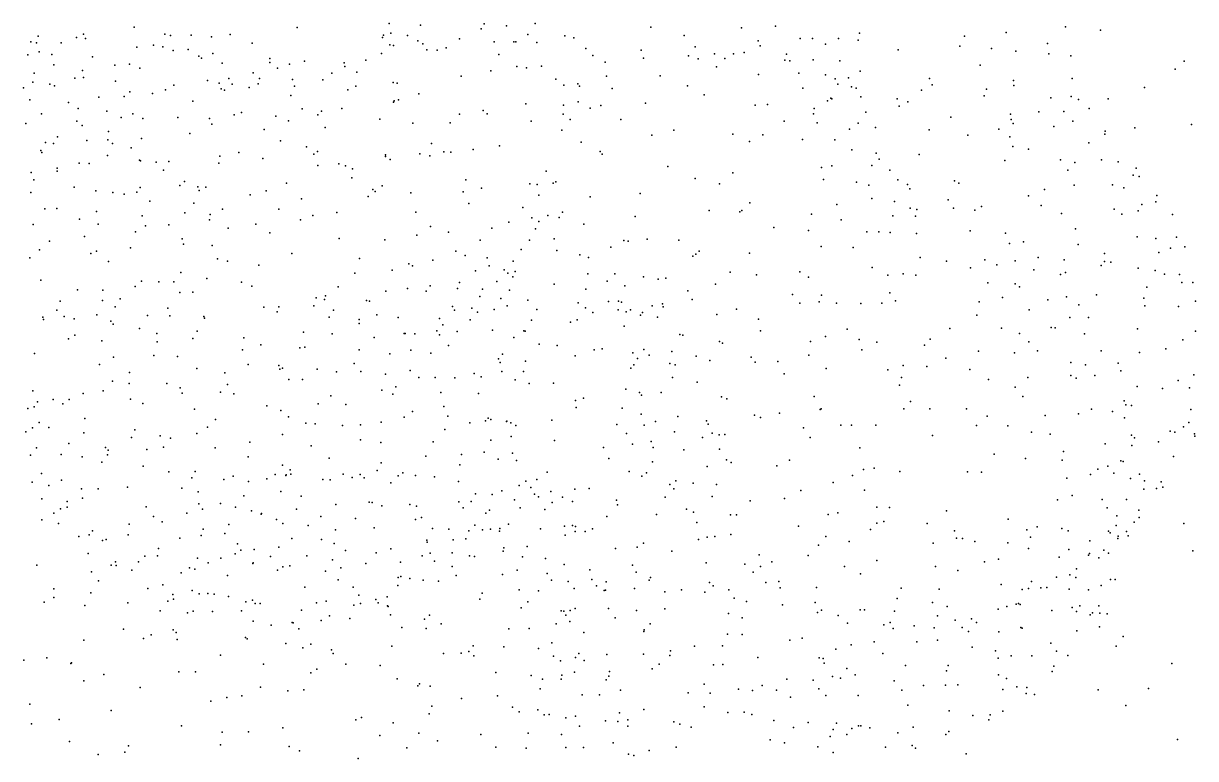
# Model space of a CAD drawing. Header units: metres. Extents: x -23.9 to 23.9, y -28.5 to 28.5.
# Drawn here: x 9.558 to 12.398, y -1.768 to 0.012 of the extents above; entities that cross this region are included whole.
import ezdxf

# ---------------------------------------------------------------- set-up
doc = ezdxf.new("R2010")
doc.units = ezdxf.units.M

msp = doc.modelspace()

# ---------------------------------------------------------------- linework, layer by layer
for p in [(9.8261, 0.0033, 20.1737), (10.2212, 0.0019, -3.189), (10.444, 0.0118, 23.0592), (10.5203, 0.0081, 22.2145), (10.6746, 0.0108, 22.4893), (10.7284, 0.006, 22.1739), (10.798, 0.0121, 22.4268), (11.0777, 0.0028, 3.1695), (11.2976, 0.0014, 23.3007), (11.3805, 0.0053, 20.5822), (12.0828, 0.0043, 21.5908), (9.5938, -0.0188, 19.7753), (9.6866, -0.0216, 23.6882), (9.7036, -0.0135, 19.2685), (9.7085, -0.0245, 19.3741), (9.901, -0.0139, 23.4748), (9.914, -0.0171, 20.1633), (9.9647, -0.0161, 23.266), (10.0139, -0.0205, 20.1272), (10.0587, -0.0149, 22.0511), (10.4283, -0.0222, 22.869), (10.4303, -0.0162, 22.9705), (10.4485, -0.0118, 22.7807), (10.4887, -0.0174, 22.6645), (10.6143, -0.0253, 1.9717), (10.6668, -0.0013, 20.2843), (10.7799, -0.0149, 23.4093), (10.8699, -0.0178, 22.3886), (10.8916, -0.0226, 22.1926), (11.1591, -0.017, 20.4918), (11.4396, -0.0245, 20.9476), (11.4701, -0.0245, 23.0821), (11.5324, -0.0244, 15.4755), (11.5805, -0.0281, 21.027), (11.5834, -0.0116, -16.6856), (11.8377, -0.0184, 22.221), (11.9393, -0.0097, 21.2649), (12.1676, -0.0039, 11.8579), (9.5759, -0.0326, 2.863), (9.5897, -0.0347, 19.6121), (9.5962, -0.0564, 19.3082), (9.6495, -0.0351, 19.5311), (9.8332, -0.0456, 21.6574), (9.8735, -0.0403, 22.8807), (9.8956, -0.0448, 21.852), (9.9209, -0.0536, 18.8479), (9.9572, -0.0507, 23.4085), (10.1124, -0.0359, 20.1064), (10.4458, -0.0394, 23.1368), (10.4544, -0.041, 20.1496), (10.5138, -0.0297, 23.2227), (10.5256, -0.0376, 22.5785), (10.5355, -0.052, 4.5586), (10.5607, -0.0525, 23.2923), (10.5823, -0.0468, 22.5127), (10.6986, -0.0325, 23.3863), (10.7465, -0.0326, 18.1289), (10.7509, -0.0322, 20.3889), (10.8015, -0.0337, 20.4613), (10.9208, -0.0485, 23.4613), (11.0549, -0.0528, 20.5906), (11.1854, -0.0448, 20.5792), (11.3382, -0.0299, 20.6563), (11.3426, -0.0418, 20.7713), (11.5011, -0.0382, 22.9709), (11.6773, -0.0517, 22.3218), (11.8267, -0.0429, 21.153), (11.9034, -0.0482, 22.1706), (11.9623, -0.0552, 22.1023), (12.0394, -0.0362, 21.9704), (9.5684, -0.0641, 19.4816), (9.6272, -0.0631, 22.6855), (9.7253, -0.0687, 21.3672), (9.983, -0.0671, 22.9466), (9.9894, -0.072, 21.9921), (10.0168, -0.0607, 23.1209), (10.0395, -0.0839, 23.0189), (10.1548, -0.0823, 23.1706), (10.1551, -0.0727, 23.0411), (10.2391, -0.0789, 22.9805), (10.3352, -0.0829, 23.0217), (10.3873, -0.077, 2.9524), (10.4255, -0.0608, 22.2171), (10.71, -0.0634, 22.2339), (10.9373, -0.0659, -13.5927), (10.9675, -0.0813, 20.9486), (11.0601, -0.0717, 20.8909), (11.1696, -0.0663, 20.9321), (11.1926, -0.0737, 20.8362), (11.232, -0.0615, 20.6729), (11.2576, -0.0732, 20.944), (11.2781, -0.0614, 23.3791), (11.3042, -0.0584, 22.4414), (11.4029, -0.0769, 22.5467), (11.4068, -0.062, -12.3694), (11.4151, -0.0788, 22.4011), (11.4711, -0.0759, 23.1655), (11.5356, -0.0783, 22.8954), (12.0425, -0.0616, 21.4184), (12.0956, -0.0664, 21.7616), (12.37, -0.0796, -9.2982), (9.5837, -0.1085, 23.7922), (9.6317, -0.0881, 19.9653), (9.701, -0.1016, 23.7408), (9.7794, -0.0887, 20.2086), (9.8149, -0.0862, 21.4762), (9.8404, -0.0964, -5.6058), (10.1147, -0.1076, 22.8621), (10.1738, -0.0962, 23.2529), (10.2026, -0.0863, 22.1591), (10.3052, -0.1084, 23.2548), (10.3369, -0.0918, 23.1596), (10.3658, -0.1062, -7.8627), (10.6901, -0.1027, 20.2956), (10.7538, -0.0919, 23.4529), (10.7771, -0.0952, 6.8593), (10.8133, -0.0917, 22.3452), (11.2372, -0.0933, 8.0203), (11.3388, -0.1112, 3.5872), (11.4367, -0.1087, 23.265), (11.5016, -0.1123, 22.3817), (11.5852, -0.1033, 22.3604), (11.8757, -0.089, -4.4006), (12.3487, -0.0983, 10.7822), (9.581, -0.13, 19.8338), (9.6217, -0.1347, -11.7626), (9.6334, -0.1394, 21.3954), (9.6828, -0.1203, 20.1343), (9.7039, -0.1186, 22.678), (9.7813, -0.1274, 22.7167), (9.9224, -0.1378, 23.5876), (10.0038, -0.1261, 23.4234), (10.0321, -0.1328, 22.8205), (10.0554, -0.1215, 23.2963), (10.0639, -0.1352, -4.2345), (10.1271, -0.1344, 23.3448), (10.1297, -0.1209, 22.1162), (10.2097, -0.1233, 23.3286), (10.2148, -0.1395, 22.7503), (10.2837, -0.1243, 20.0959), (10.3637, -0.1399, 22.7546), (10.4535, -0.1308, 23.2914), (10.4638, -0.1329, 22.5598), (10.6186, -0.1159, 20.2356), (10.8483, -0.1229, 20.503), (10.867, -0.137, 22.2887), (10.9009, -0.1342, 20.6886), (10.9052, -0.1402, 20.7891), (10.9706, -0.1158, 22.302), (11.1005, -0.1145, 6.3797), (11.1672, -0.1393, 23.486), (11.5247, -0.1221, 22.7053), (11.5315, -0.1348, 23.1206), (11.5569, -0.1195, 22.9767), (11.564, -0.1412, 22.7884), (11.753, -0.1216, 22.2952), (11.7598, -0.1367, 16.0939), (11.9571, -0.1261, 21.2661), (11.9578, -0.1383, 22.1339), (12.0985, -0.1213, 21.5931), (9.5581, -0.1439, 0.8452), (9.7408, -0.1666, 21.3305), (9.8024, -0.1646, 21.4301), (9.8157, -0.1538, 21.6088), (9.871, -0.1574, 21.8224), (9.9026, -0.1491, 22.7967), (10.0373, -0.1461, 8.9916), (10.045, -0.1498, 22.0607), (10.1051, -0.1434, 22.7639), (10.2057, -0.1623, 10.3888), (10.3439, -0.149, 23.3557), (10.5159, -0.158, 22.2386), (10.9841, -0.1455, 23.5292), (11.2069, -0.161, 21.0323), (11.4461, -0.1443, 20.9968), (11.5142, -0.169, 23.2095), (11.5752, -0.1449, 21.0164), (11.5865, -0.1658, 22.8751), (11.6747, -0.1701, 15.1109), (11.7336, -0.1494, 21.0744), (11.8856, -0.1632, 22.2175), (11.8916, -0.1473, 21.1883), (12.047, -0.1684, 21.396), (12.0962, -0.1651, 21.91), (12.2743, -0.1429, -16.6794), (9.5737, -0.1729, 22.5984), (9.6676, -0.1792, 11.5576), (9.6907, -0.1936, 23.7977), (9.9683, -0.1758, 21.9739), (10.2335, -0.1944, 22.6762), (10.3297, -0.1941, 22.6896), (10.4548, -0.1788, 20.1396), (10.4566, -0.175, 23.3673), (10.4666, -0.1727, 9.2501), (10.6718, -0.1985, 20.279), (10.7752, -0.183, 20.4051), (10.8665, -0.186, -7.5969), (10.9017, -0.1775, 20.9533), (10.9308, -0.193, 7.8018), (10.9572, -0.187, 21.019), (11.0653, -0.1807, 8.5758), (11.3312, -0.1855, -3.1655), (11.361, -0.184, 23.3989), (11.4737, -0.1943, 22.5377), (11.506, -0.175, 4.1132), (11.5164, -0.1705, 22.6153), (11.6798, -0.1881, 22.3445), (11.7011, -0.1775, 6.2598), (12.114, -0.1718, -3.1648), (12.1401, -0.1938, 21.8405), (12.1859, -0.1707, 6.6419), (9.6018, -0.2072, 23.8376), (9.6874, -0.2247, 20.2089), (9.7601, -0.2007, 1.4305), (9.7951, -0.216, 22.6545), (9.8233, -0.2071, 23.7248), (9.8474, -0.218, 21.7351), (9.9318, -0.2159, 22.7082), (10.0091, -0.2182, 23.54), (10.0687, -0.2095, 23.4618), (10.0862, -0.2038, 20.1018), (10.1694, -0.2126, 22.1396), (10.1999, -0.2239, 23.4985), (10.2712, -0.2091, 11.3127), (10.2804, -0.2006, 19.4098), (10.4218, -0.2196, 23.4408), (10.6147, -0.2079, 22.2587), (10.6813, -0.2069, 22.3331), (10.7878, -0.2244, 6.4693), (10.8661, -0.2079, 23.5444), (10.883, -0.2204, 20.7388), (11.0051, -0.2202, 7.3061), (11.4009, -0.2243, 21.0066), (11.4718, -0.2065, 23.293), (11.5989, -0.2026, 22.3692), (11.8052, -0.2152, 21.1312), (11.9497, -0.2073, -11.407), (11.9508, -0.2203, 21.2657), (12.0184, -0.2021, -10.7224), (12.0787, -0.2012, 22.0497), (12.1004, -0.2246, 21.4847), (9.564, -0.2304, 21.6782), (9.7003, -0.235, 21.3795), (9.7639, -0.2497, 20.2481), (9.9616, -0.2541, 20.1423), (10.0143, -0.2319, 22.6565), (10.1411, -0.2444, 4.9171), (10.2893, -0.2396, 22.6101), (10.5013, -0.2294, 23.4136), (10.592, -0.2285, 22.3794), (10.8624, -0.2461, 20.6125), (11.1336, -0.2465, 23.5438), (11.4812, -0.2283, 22.405), (11.5595, -0.2439, 22.6472), (11.5803, -0.2298, 21.0265), (11.622, -0.2396, 11.5501), (11.7522, -0.2458, 22.344), (11.9211, -0.2441, 3.399), (11.9562, -0.2303, 4.6799), (12.0548, -0.2375, 22.1493), (12.1787, -0.2492, 21.7437), (12.2507, -0.2411, -5.731), (12.3881, -0.2323, 3.3837), (9.6119, -0.2765, 20.0962), (9.631, -0.2784, 21.5593), (9.6404, -0.2625, -18.4837), (9.7118, -0.2711, 5.2489), (9.7629, -0.27, 21.4258), (9.7739, -0.2787, -14.7596), (9.844, -0.2665, 20.1969), (10.1808, -0.2725, 20.0989), (10.5464, -0.2784, 20.1983), (10.9096, -0.2757, 20.9769), (11.0805, -0.2582, 21.0682), (11.2765, -0.2559, 7.7013), (11.3173, -0.2737, 21.0217), (11.3497, -0.2576, 23.4389), (11.4458, -0.2692, 23.3662), (11.5236, -0.2695, -15.4464), (11.846, -0.2586, 22.3254), (11.9481, -0.2626, 11.6815), (12.1396, -0.2767, 21.5616), (12.1779, -0.2563, 21.9699), (9.6003, -0.2957, 22.5602), (9.6025, -0.3007, -14.2264), (9.7617, -0.3078, 22.6084), (9.8189, -0.2892, 21.5318), (10.0343, -0.3096, 22.5642), (10.0796, -0.3003, 22.0641), (10.2435, -0.2865, -3.607), (10.2616, -0.3047, 22.1696), (10.2704, -0.2977, 20.1078), (10.4349, -0.3061, 22.4778), (10.4349, -0.3098, 20.1495), (10.5185, -0.304, -13.7996), (10.5427, -0.3082, 3.3401), (10.5763, -0.2987, 2.6886), (10.5933, -0.2998, 23.5031), (10.6477, -0.2932, 22.314), (10.7114, -0.2845, 23.5302), (10.9555, -0.2979, 23.5864), (10.9602, -0.3046, 21.0398), (11.5648, -0.2938, -14.2418), (11.6239, -0.302, 23.0377), (11.728, -0.3052, 21.0905), (11.9548, -0.2862, 22.2934), (11.9933, -0.2923, 21.3417), (9.6396, -0.3386, 23.8629), (9.693, -0.326, 21.4973), (9.7174, -0.3268, 18.732), (9.8389, -0.3192, 1.7859), (9.8415, -0.3207, 21.6342), (9.8794, -0.3239, 23.729), (9.9106, -0.3219, 22.6113), (10.0313, -0.3261, 23.594), (10.1379, -0.3153, 3.1214), (10.2717, -0.3321, 22.5313), (10.3226, -0.3277, 17.8177), (10.3385, -0.3331, 23.5851), (10.3554, -0.3399, 22.5336), (10.4464, -0.3171, 22.2092), (11.1195, -0.3347, -16.6047), (11.4914, -0.3371, 23.3304), (11.5165, -0.3327, 22.4806), (11.6137, -0.3318, -0.6954), (11.6316, -0.3168, 22.7872), (11.9357, -0.3199, 21.2675), (12.0705, -0.3186, 7.4027), (12.1054, -0.3246, -13.3698), (12.1698, -0.3185, 22.1333), (12.21, -0.323, 21.6352), (12.2536, -0.3381, 21.943), (9.577, -0.3486, 20.1526), (9.5832, -0.3665, 20.3407), (9.6402, -0.3459, 20.2158), (9.8974, -0.3436, 21.8069), (10.3537, -0.362, 22.1815), (10.63, -0.3671, 20.2874), (10.8248, -0.3457, 22.1663), (11.1854, -0.3631, 23.553), (11.2764, -0.35, 23.5158), (11.4965, -0.3661, 21.0445), (11.6572, -0.3433, 22.8894), (11.6765, -0.3666, 8.1283), (11.8141, -0.3689, 22.3991), (12.0882, -0.3435, 21.4265), (12.2467, -0.3551, -6.2491), (12.261, -0.3588, 21.6991), (9.681, -0.3841, 21.5776), (9.7332, -0.3937, 20.3113), (9.7749, -0.3972, 22.5971), (9.833, -0.3966, 20.2535), (9.8405, -0.3854, -7.8238), (9.9366, -0.3807, 23.6958), (9.9487, -0.3708, 21.8801), (9.9807, -0.3833, 20.1696), (9.9837, -0.3922, -2.892), (10.0001, -0.3844, 22.5256), (10.1459, -0.3932, 22.4858), (10.1956, -0.3744, 22.1161), (10.4045, -0.39, 23.6013), (10.4103, -0.395, 20.1712), (10.4273, -0.3813, 8.7393), (10.6238, -0.3957, 22.313), (10.6677, -0.3872, 19.5574), (10.7852, -0.376, 17.9688), (10.8028, -0.3784, 20.5404), (10.8417, -0.3745, 3.8464), (10.8478, -0.3715, 20.9404), (11.2441, -0.3762, 21.0642), (11.5765, -0.3726, 23.2128), (11.6059, -0.3795, 21.071), (11.6999, -0.3784, 22.6325), (11.7057, -0.3889, 22.5043), (11.8242, -0.3749, 21.1841), (12.0322, -0.3898, -16.2043), (12.1034, -0.3793, 22.2672), (12.1967, -0.3787, -4.1756), (12.2241, -0.3861, 21.5625), (9.5764, -0.3977, 6.3519), (9.8021, -0.4017, 23.7944), (9.8645, -0.4186, 22.5601), (9.9707, -0.423, 19.0666), (10.1072, -0.403, 22.0413), (10.2318, -0.4124, 22.4694), (10.393, -0.4068, 1.9263), (10.497, -0.3985, 4.9244), (10.637, -0.4241, 23.5318), (10.8067, -0.404, 23.5827), (10.9308, -0.4076, 22.1616), (11.0522, -0.4, 21.112), (11.3178, -0.4228, 23.4975), (11.6138, -0.4119, 23.121), (11.6685, -0.419, 4.4853), (11.7988, -0.4152, 22.5505), (11.9929, -0.4053, 12.0199), (12.3018, -0.4198, 21.9994), (12.304, -0.4046, 21.7741), (9.6097, -0.4371, 23.8848), (9.6387, -0.4365, 22.5553), (9.7352, -0.4431, -11.3414), (9.8456, -0.4541, 21.6551), (9.949, -0.4467, 21.8299), (10.0104, -0.4503, 21.9187), (10.04, -0.4376, 23.6633), (10.1772, -0.4378, -8.2022), (10.2592, -0.4535, 20.1599), (10.317, -0.4458, 23.667), (10.5084, -0.4447, 23.5965), (10.7676, -0.4338, 22.111), (10.8282, -0.4534, 22.2073), (10.864, -0.445, 4.2508), (11.2195, -0.4409, 2.3935), (11.2934, -0.4444, -17.6999), (11.2982, -0.4411, 21.0759), (11.4672, -0.4499, 23.3823), (11.5287, -0.4268, 3.8386), (11.6647, -0.4543, 12.1576), (11.7065, -0.4357, 22.8996), (11.7224, -0.4384, -9.155), (11.8117, -0.4357, 22.7525), (11.8628, -0.4405, 22.642), (11.8792, -0.4309, 22.4315), (12.0237, -0.4292, 21.3155), (12.0727, -0.448, 22.3491), (12.201, -0.4377, 21.4702), (12.2193, -0.4495, 22.2064), (12.2585, -0.442, 4.7054), (12.2674, -0.4268, 22.0956), (12.3417, -0.4507, 21.8609), (9.5813, -0.4752, 20.4615), (9.6938, -0.4618, 21.6291), (9.739, -0.474, 20.3679), (9.8535, -0.4782, 20.2806), (9.9105, -0.476, 23.7358), (10.0089, -0.4635, 11.5027), (10.1212, -0.4741, 20.1739), (10.2292, -0.4632, 23.6869), (10.544, -0.4799, 22.1473), (10.7344, -0.4693, 22.1928), (10.79, -0.459, 20.5912), (10.8066, -0.468, 20.948), (10.8563, -0.4579, 22.094), (10.9159, -0.4737, 21.088), (11.0401, -0.4559, 23.5974), (11.3762, -0.4823, 2.9149), (11.5395, -0.4632, 23.2851), (11.7194, -0.4545, 21.1462), (9.7061, -0.5037, 23.8478), (9.8292, -0.4926, 2.7873), (9.9424, -0.5099, 20.2526), (10.0542, -0.4839, 22.445), (10.1552, -0.4954, 22.4288), (10.3233, -0.509, 22.0992), (10.5108, -0.5006, 20.2718), (10.588, -0.4935, 23.5744), (10.6927, -0.4834, 22.1136), (10.7983, -0.4853, 20.711), (10.8442, -0.51, 21.0453), (11.0691, -0.5103, 21.1872), (11.4598, -0.4891, 21.0925), (11.601, -0.4929, 23.1594), (11.6302, -0.4927, 21.1149), (11.6583, -0.4945, 23.0747), (11.7217, -0.4965, -16.8797), (11.852, -0.4904, 21.2128), (11.9372, -0.4962, 22.4553), (12.1071, -0.4851, 21.3473), (12.2566, -0.5047, 21.4986), (12.3014, -0.5087, 22.1155), (12.3514, -0.5058, 21.9543), (9.5971, -0.5363, 21.711), (9.6213, -0.5156, 3.5618), (9.7347, -0.5393, 7.2766), (9.8172, -0.5316, 20.3518), (9.9459, -0.5224, 21.717), (10.0155, -0.5255, 21.853), (10.4335, -0.5124, 22.1203), (10.6058, -0.5392, -14.3982), (10.665, -0.5131, -7.0635), (10.7641, -0.5356, 20.8425), (10.7842, -0.5131, 6.7104), (10.8506, -0.5375, 23.5849), (10.981, -0.5294, 22.069), (11.0123, -0.5137, 22.1703), (11.0231, -0.515, 19.0536), (11.1458, -0.513, -3.6339), (11.4906, -0.5278, 23.3417), (11.5685, -0.5305, 23.2294), (11.9474, -0.5208, 22.7843), (11.9808, -0.5171, 22.5659), (12.113, -0.5234, 22.3681), (12.3373, -0.5323, 21.6409), (12.372, -0.5293, 21.8397), (9.5733, -0.5555, 3.9372), (9.7216, -0.5448, -6.8333), (9.7639, -0.5643, 18.1546), (10.0283, -0.558, 20.251), (10.0524, -0.5635, 22.4169), (10.2081, -0.545, 23.7181), (10.3726, -0.5575, 22.4103), (10.5499, -0.5611, 22.3708), (10.6281, -0.5502, 20.4201), (10.6819, -0.5559, 20.4986), (10.7447, -0.5635, 4.7533), (10.9062, -0.5485, 21.1532), (10.9268, -0.5552, 22.2203), (11.1796, -0.5518, 23.5549), (11.1872, -0.5468, 19.6485), (11.1951, -0.5398, 15.5193), (11.3169, -0.5444, 21.1395), (11.7305, -0.5551, 21.1607), (11.7945, -0.5639, 23.017), (11.8873, -0.5605, 22.9511), (11.9604, -0.5629, 21.2307), (12.0168, -0.555, 22.7325), (12.0793, -0.5606, 21.2949), (12.1772, -0.5644, 22.3262), (12.1773, -0.545, 21.3724), (12.1924, -0.5665, -17.0671), (12.3089, -0.5428, 21.5584), (9.9395, -0.5912, 23.7205), (10.1284, -0.5734, 21.9298), (10.3606, -0.5925, 22.0536), (10.4514, -0.5858, 20.3065), (10.492, -0.5701, 7.1842), (10.5004, -0.5749, 22.0864), (10.6531, -0.5873, 22.0563), (10.6862, -0.5749, 7.4746), (10.7225, -0.5845, 20.9475), (10.7318, -0.5929, 20.7692), (10.7493, -0.5886, 22.255), (10.9255, -0.5943, 2.194), (10.991, -0.5946, 22.013), (11.2704, -0.5903, 23.5162), (11.4394, -0.5897, 15.068), (11.6146, -0.5794, 23.1694), (11.6898, -0.5943, -6.891), (11.8528, -0.5799, 21.1814), (11.9163, -0.5727, 16.2906), (12.0056, -0.5848, 22.8358), (12.0705, -0.596, 22.5466), (12.0826, -0.5914, 22.4323), (12.1694, -0.5739, -9.9416), (12.259, -0.5803, -3.6927), (12.2998, -0.5861, -17.6136), (12.3225, -0.595, 22.1499), (12.3592, -0.5958, 22.051), (9.6005, -0.61, 23.8724), (9.844, -0.6118, 20.3943), (9.8862, -0.6138, 10.2757), (9.9223, -0.6136, 21.6461), (10.0026, -0.6054, 21.7238), (10.0861, -0.6142, 21.8445), (10.1113, -0.6243, 23.7332), (10.5434, -0.6232, 23.644), (10.6143, -0.6154, 22.3354), (10.705, -0.6128, 20.6894), (10.7436, -0.6013, 22.0074), (10.8441, -0.6191, 17.7189), (10.9723, -0.6119, 23.5869), (11.0149, -0.6233, 21.3145), (11.0605, -0.602, 22.0897), (11.0956, -0.607, 21.2672), (11.1144, -0.6049, 11.5165), (11.2347, -0.6193, -6.5583), (11.3341, -0.5965, 16.0332), (11.4602, -0.6026, 23.3688), (11.6525, -0.5976, 21.1644), (11.7202, -0.5975, 23.0969), (11.8947, -0.616, 23.017), (11.9605, -0.6188, -13.9624), (12.3648, -0.6152, 21.6394), (12.3912, -0.6151, 21.9317), (9.6891, -0.6328, 18.5655), (9.7504, -0.6336, 21.6969), (9.8286, -0.6252, 22.4998), (9.9368, -0.6397, 20.3549), (9.9685, -0.6385, 22.4258), (10.2675, -0.6529, 23.7388), (10.2899, -0.6478, -2.5302), (10.3207, -0.6259, 20.2913), (10.4357, -0.6363, 8.1012), (10.4888, -0.6303, 17.1068), (10.5336, -0.6364, 20.4219), (10.6101, -0.6297, 20.4995), (10.6638, -0.6491, 21.0046), (10.6704, -0.6312, 20.6113), (10.7356, -0.6338, 19.9387), (10.9205, -0.6316, 21.9047), (11.1678, -0.6355, -7.534), (11.4213, -0.6442, 21.1799), (11.4919, -0.6461, 23.299), (11.6571, -0.6405, 2.6615), (11.9304, -0.6514, 11.0444), (11.9713, -0.6262, 22.9506), (12.0852, -0.6498, 21.2733), (12.1582, -0.6451, 22.39), (12.2794, -0.6263, 21.4666), (9.647, -0.661, 20.4465), (9.7496, -0.6588, 22.5501), (9.7807, -0.6743, 1.2155), (9.7928, -0.6551, 23.7785), (9.908, -0.6776, 2.3361), (10.1404, -0.6753, 22.3832), (10.1766, -0.6746, 21.8526), (10.262, -0.6722, 22.3838), (10.2872, -0.6568, 5.0191), (10.3893, -0.6591, 21.9958), (10.3966, -0.6603, 22.4112), (10.5972, -0.6736, 21.0893), (10.6441, -0.6778, 20.7411), (10.6985, -0.6805, 21.1483), (10.7143, -0.6539, 22.2986), (10.7303, -0.6718, 21.9262), (10.7801, -0.6581, 21.1659), (10.8018, -0.6804, 22.2769), (10.9022, -0.6645, 21.3184), (10.9196, -0.6768, 22.2601), (10.9753, -0.6611, 21.4166), (10.9991, -0.6815, 21.5034), (11, -0.6603, 21.9394), (11.0069, -0.6627, 18.5368), (11.0287, -0.6812, 22.0323), (11.0816, -0.6716, -8.0467), (11.1065, -0.6672, 22.1473), (11.1077, -0.6741, 21.359), (11.1781, -0.6567, 23.5315), (11.2855, -0.6798, 12.1246), (11.439, -0.6654, 8.7439), (11.486, -0.6626, -16.3952), (11.5283, -0.6653, 21.1712), (11.5865, -0.6659, 7.5708), (11.6378, -0.6658, 4.2513), (11.6705, -0.66, 23.1769), (11.8739, -0.6623, -10.7056), (12.0402, -0.6574, 22.906), (12.1152, -0.6698, 22.4726), (12.2726, -0.6536, 22.2387), (12.2751, -0.6717, 11.2899), (12.3564, -0.6736, 22.0937), (12.3975, -0.6608, 3.4908), (9.605, -0.6996, 22.5794), (9.6068, -0.7049, 23.8363), (9.6389, -0.6828, 6.6704), (9.6564, -0.6975, 21.7358), (9.6812, -0.7035, 12.1489), (9.7358, -0.6939, 20.4455), (9.7698, -0.7087, -12.4897), (9.859, -0.6956, 20.4112), (9.913, -0.6964, 21.6638), (9.9948, -0.6975, 23.7312), (9.9969, -0.702, 21.6725), (10.1726, -0.6865, 20.3446), (10.2987, -0.6997, 20.3787), (10.309, -0.682, 17.6833), (10.3713, -0.7053, 21.9259), (10.4139, -0.6938, 23.712), (10.4662, -0.7001, 21.9532), (10.5658, -0.7028, 20.5952), (10.6026, -0.6828, 21.9652), (10.6401, -0.706, 23.5886), (10.6583, -0.687, 3.0169), (10.7888, -0.7066, 21.2404), (10.8999, -0.7056, 21.4599), (10.9373, -0.688, 21.5623), (11.0187, -0.6865, 22.2293), (11.0532, -0.6943, 23.5486), (11.0577, -0.6878, 21.4354), (11.0939, -0.699, -17.2458), (11.2382, -0.6926, 21.2758), (11.339, -0.704, 19.1686), (11.8681, -0.6948, 3.5565), (11.9949, -0.6816, -11.2474), (12.0932, -0.7002, 22.8568), (12.1386, -0.7003, 22.7251), (9.7751, -0.7163, 21.7176), (9.8389, -0.7269, 23.7284), (9.9791, -0.7335, 22.4109), (10.2364, -0.736, 21.8013), (10.3713, -0.7151, 20.4234), (10.56, -0.7322, 20.7118), (10.5745, -0.7181, 20.8745), (10.6092, -0.734, 21.1806), (10.6942, -0.7308, 21.8631), (10.7701, -0.7323, 21.7964), (10.774, -0.7332, 23.5428), (10.8833, -0.7112, 21.7558), (11.0132, -0.7212, 21.6532), (11.3439, -0.7328, 21.2431), (11.554, -0.7282, -1.0321), (11.8022, -0.7265, 8.1215), (11.9273, -0.7257, 21.1888), (12.048, -0.7247, 22.9644), (12.0577, -0.7253, 21.2432), (12.2573, -0.7275, 21.4137), (12.3978, -0.7335, 21.6966), (9.6675, -0.7516, 20.417), (9.683, -0.7426, 22.5599), (9.748, -0.7565, -3.7303), (9.8809, -0.7387, 22.4481), (9.8819, -0.7592, 20.4704), (9.9686, -0.7514, 20.465), (10.0917, -0.7494, 21.7146), (10.1333, -0.766, 20.4684), (10.3057, -0.7394, 23.7443), (10.4081, -0.7486, 6.8145), (10.4804, -0.7386, 21.1422), (10.4828, -0.7386, 20.5559), (10.5061, -0.7397, 22.4323), (10.5661, -0.7422, 21.8878), (10.7461, -0.7484, 22.3238), (10.8078, -0.7646, 21.4199), (11.1485, -0.7416, 23.5108), (11.1557, -0.7426, 17.461), (11.2448, -0.7581, 21.3361), (11.2521, -0.7625, 23.4594), (11.465, -0.7586, 3.1718), (11.5012, -0.7459, 23.2868), (11.5829, -0.7535, 21.1651), (11.6255, -0.7602, 16.2307), (11.7551, -0.7529, 21.1536), (11.9716, -0.7389, 23.0629), (11.9941, -0.7589, -15.1556), (12.1291, -0.7397, 21.2909), (12.3667, -0.7543, 21.5985), (9.5846, -0.7872, 23.8045), (9.8739, -0.7926, 21.7236), (9.9311, -0.7949, 11.3326), (10.0887, -0.7782, 23.7443), (10.2281, -0.7733, 11.0428), (10.2395, -0.7719, 22.3725), (10.3716, -0.7782, 21.0531), (10.4454, -0.7883, 20.976), (10.4965, -0.7791, 20.7693), (10.5453, -0.7869, 23.659), (10.588, -0.7678, 22.3986), (10.7185, -0.7891, -15.386), (10.851, -0.7676, 18.1361), (10.8948, -0.7932, 22.2968), (10.9406, -0.7784, 16.9767), (10.9598, -0.776, 23.5273), (11.0342, -0.7861, 21.7736), (11.0612, -0.7773, 22.0444), (11.0739, -0.7915, 21.5877), (11.1287, -0.7828, 21.486), (11.1883, -0.7935, 21.3986), (11.461, -0.7917, -18.2302), (11.5896, -0.7788, 23.2353), (11.7409, -0.7673, 6.4408), (11.8718, -0.7814, -18.8268), (11.9592, -0.786, -15.7161), (12.0151, -0.7809, -11.8155), (12.1689, -0.7813, 22.7966), (12.2617, -0.7849, 22.2718), (12.3254, -0.776, 22.1823), (9.7425, -0.8138, 11.7496), (9.7764, -0.7965, 23.7364), (10.1029, -0.8142, 17.3848), (10.1769, -0.8166, 21.8077), (10.1861, -0.8232, -2.0416), (10.3596, -0.8119, 20.6366), (10.7094, -0.8006, 23.5557), (10.7128, -0.8092, 22.3763), (10.7741, -0.8059, 21.3516), (11.03, -0.8232, 23.4859), (11.0371, -0.815, 21.8921), (11.0455, -0.7992, 21.6795), (11.1245, -0.8112, 18.8524), (11.1372, -0.8147, 23.4699), (11.2209, -0.8041, -15.3063), (11.3213, -0.7959, 23.3885), (11.3307, -0.808, 21.283), (11.3858, -0.8071, 23.3287), (11.6895, -0.8167, 23.2368), (11.7471, -0.8192, -3.5363), (11.7926, -0.7986, 23.1992), (12.096, -0.8089, -0.3335), (12.1308, -0.8148, 14.9991), (12.2099, -0.8109, 22.4188), (9.8152, -0.833, 22.4997), (9.978, -0.8238, 23.7101), (10.0458, -0.8344, 21.7945), (10.1793, -0.8252, 20.5499), (10.2011, -0.8507, 19.1042), (10.234, -0.8504, 20.6841), (10.2699, -0.8255, 21.8509), (10.3169, -0.8314, 20.7313), (10.3753, -0.8312, 23.7252), (10.4355, -0.8373, 20.8263), (10.4954, -0.8282, 22.4423), (10.5164, -0.8451, 2.4019), (10.5552, -0.8451, 21.1089), (10.6035, -0.8464, 23.6097), (10.6502, -0.8362, 21.7432), (10.6669, -0.844, 21.2093), (10.7174, -0.8308, 21.28), (10.7492, -0.8513, 21.4292), (10.7697, -0.8306, 21.5408), (11.1308, -0.8453, 10.9185), (11.4011, -0.837, 21.2382), (11.5026, -0.8236, 21.1966), (11.6525, -0.8268, -5.79), (11.6857, -0.8458, 21.1625), (11.8509, -0.8262, 4.872), (11.8959, -0.85, 23.1716), (11.9916, -0.8454, 6.9672), (12.0957, -0.841, 7.7788), (12.1084, -0.8473, 21.2859), (12.1537, -0.8409, 22.8934), (12.2168, -0.8293, 22.589), (12.3937, -0.839, 21.9786), (9.5808, -0.8781, 23.7414), (9.7515, -0.8781, 20.412), (9.7735, -0.8545, 21.766), (9.8146, -0.8597, 23.6932), (9.9058, -0.8601, 23.6802), (9.9374, -0.8706, 22.4353), (10.0523, -0.8623, 23.7306), (10.4263, -0.876, -14.7929), (10.4602, -0.8678, 23.6908), (10.7832, -0.86, 22.383), (10.8425, -0.8596, 23.4535), (11.0176, -0.8739, 22.2329), (11.1904, -0.8566, 23.4182), (11.6809, -0.8637, -10.1083), (11.9606, -0.8687, 21.209), (12.2566, -0.8672, 4.8969), (12.3177, -0.8725, 21.5164), (12.356, -0.8524, 21.5963), (12.3832, -0.8707, 21.679), (9.5918, -0.9043, 4.1192), (9.6301, -0.8987, -15.7677), (9.669, -0.8984, 20.3983), (9.7027, -0.8845, 22.5826), (9.8171, -0.8979, -13.0087), (9.8471, -0.9085, 18.3479), (9.9423, -0.8837, 21.8159), (10.0353, -0.8812, 22.4018), (10.068, -0.8851, 20.5667), (10.303, -0.8898, 22.3931), (10.4532, -0.886, 20.9711), (10.569, -0.8817, 21.7599), (10.6608, -0.8839, 22.4535), (10.8953, -0.9011, 22.3423), (10.9146, -0.8959, 6.4112), (11.0504, -0.8822, 21.9421), (11.0551, -0.8883, 21.7086), (11.103, -0.8815, 21.5548), (11.2494, -0.892, 23.3656), (11.2625, -0.8968, -7.1527), (11.4741, -0.8913, 10.7039), (11.7071, -0.904, 23.2658), (11.9795, -0.8915, 23.1301), (12.2248, -0.9024, 22.322), (9.5687, -0.9208, 9.7507), (9.5837, -0.9166, 20.3889), (9.6536, -0.9089, 21.772), (9.9723, -0.9222, 20.5101), (10.1481, -0.9138, 23.7355), (10.1813, -0.9252, 21.9165), (10.2719, -0.9092, 20.8149), (10.3395, -0.9107, 20.874), (10.5007, -0.9278, 21.8292), (10.5767, -0.9161, 22.4712), (10.8973, -0.9183, 23.419), (11.0086, -0.9199, 23.4197), (11.0543, -0.9346, 22.166), (11.3289, -0.9371, 21.3094), (11.3897, -0.9315, 19.7678), (11.4885, -0.9232, 15.1252), (11.491, -0.9212, 23.2768), (11.6914, -0.9212, -4.7101), (11.7544, -0.9213, 21.1726), (11.8432, -0.9216, 23.2251), (12.1144, -0.9336, 21.308), (12.1455, -0.9221, 22.9564), (12.1969, -0.9278, 22.858), (12.2292, -0.9115, 22.4202), (12.2427, -0.9136, 22.5576), (12.386, -0.9228, 21.9424), (9.5963, -0.9548, 1.1658), (9.7071, -0.945, 23.6288), (10.0232, -0.9476, 23.7034), (10.1999, -0.9411, 20.7515), (10.2424, -0.9562, 23.7216), (10.2651, -0.958, 21.9325), (10.3308, -0.9621, 23.7093), (10.3748, -0.9599, 22.4262), (10.4249, -0.954, 7.4936), (10.4804, -0.9413, 4.8731), (10.5863, -0.9392, 23.6013), (10.6398, -0.9556, 22.5137), (10.6774, -0.9507, 21.1246), (10.6836, -0.9442, 21.6283), (10.6906, -0.947, 23.5127), (10.7285, -0.9518, 21.2492), (10.7292, -0.9514, 21.5207), (10.7389, -0.9553, 22.4846), (10.7513, -0.9617, 21.3571), (10.8383, -0.9489, 22.4247), (10.9958, -0.9596, 22.2443), (11.0618, -0.9608, 11.2663), (11.0896, -0.9523, 21.649), (11.1439, -0.94, 23.3703), (11.2132, -0.9502, 21.4214), (11.2166, -0.9584, -4.4026), (11.3437, -0.9421, 15.8931), (11.5388, -0.9612, 21.2115), (11.5645, -0.9609, 23.2896), (11.6231, -0.9611, 21.194), (11.8667, -0.9618, -5.3523), (11.8927, -0.939, 21.1993), (11.9429, -0.9625, -7.1376), (12.0331, -0.9376, 21.2527), (12.2257, -0.9429, 21.411), (12.3682, -0.9654, 21.7231), (12.3818, -0.9549, 21.8092), (9.5642, -0.977, 21.7771), (9.5797, -0.9673, 23.6592), (9.6193, -0.9666, 7.7427), (9.7045, -0.9793, 21.7887), (9.8199, -0.9911, 21.8157), (9.8276, -0.9723, 22.527), (9.8892, -0.9871, -14.746), (9.9146, -0.9925, 21.8881), (9.9778, -0.981, 22.4501), (10.0044, -0.9656, 21.9076), (10.1857, -0.9837, 19.6941), (10.579, -0.9717, 20.9804), (10.7397, -0.9881, 23.4368), (11.0194, -0.9813, 0.1734), (11.1355, -0.9768, 21.553), (11.2035, -0.9906, 23.2752), (11.2269, -0.9806, 10.4628), (11.244, -0.9846, 17.1605), (11.2576, -0.9838, -18.8287), (11.4477, -0.9675, 6.5733), (11.4642, -0.9906, 21.2504), (11.7605, -0.9862, 12.3288), (12.0002, -0.9776, 23.134), (12.0454, -0.9828, 8.2685), (12.2426, -0.9855, 22.485), (12.2497, -0.9919, 22.6701), (12.3363, -0.9757, 21.6238), (12.3477, -0.9779, 22.0317), (12.395, -0.9819, 11.4772), (12.3961, -0.9877, -17.314), (9.5894, -1.0159, 20.3994), (9.6681, -1.005, 23.5813), (9.7571, -1.015, 23.5525), (9.7631, -1.0213, 20.4244), (9.8574, -1.0203, 20.4578), (9.8974, -1.0139, 23.6296), (10.0227, -1.0155, 20.5589), (10.1069, -1.002, 21.9594), (10.2548, -1.0111, 20.7633), (10.3747, -0.9965, 20.8391), (10.4239, -1.0028, 23.6657), (10.5507, -1.0015, 22.501), (10.6907, -0.9973, 21.6972), (10.8448, -0.9984, 23.3274), (10.9634, -1.0151, 23.3154), (11.0339, -1.0066, 1.9837), (11.0785, -1.0004, 21.7993), (11.084, -1.0147, 21.895), (11.1578, -1.021, 17.8581), (11.2442, -1.0189, -14.0513), (11.5848, -1.0159, 7.4672), (12.1791, -1.0064, 22.9255), (12.2435, -1.0099, 21.4758), (12.3078, -1.0017, 22.1116), (9.5753, -1.0334, 23.5658), (9.6491, -1.032, 16.2919), (9.7004, -1.0377, 16.7752), (9.7484, -1.0506, 21.8099), (9.7621, -1.0326, 22.6011), (10.1025, -1.0373, 22.4388), (10.2991, -1.0407, 18.0616), (10.5328, -1.0364, 21.8903), (10.6192, -1.0318, 21.8159), (10.6739, -1.0265, 21.0269), (10.7081, -1.0434, 22.6054), (10.7428, -1.0291, -0.3052), (10.7529, -1.0463, 23.3726), (10.9766, -1.0419, 22.2548), (11.0818, -1.0499, 22.0583), (11.2611, -1.0446, 21.4128), (11.4144, -1.0461, 4.5114), (11.9098, -1.0315, 10.9824), (11.9862, -1.042, 21.2743), (12.0749, -1.0455, 23.077), (12.0776, -1.0249, 21.32), (12.2166, -1.0477, 22.3694), (12.2228, -1.0487, 22.8254), (12.3445, -1.0372, 21.9507), (9.6019, -1.0781, 22.9087), (9.8479, -1.0604, 23.5779), (9.9103, -1.0741, 22.5177), (9.974, -1.0735, 9.7853), (10.1858, -1.0582, 20.7389), (10.2039, -1.0692, 22.4399), (10.4152, -1.0711, 21.9713), (10.4249, -1.0523, 16.8017), (10.4772, -1.0761, 22.5145), (10.6155, -1.0571, 22.5918), (10.827, -1.0751, 21.3985), (11.0254, -1.0733, 3.3493), (11.0677, -1.0762, 8.7581), (11.2144, -1.0611, 21.4866), (11.273, -1.0517, 23.2437), (11.3833, -1.0597, 21.3225), (11.5936, -1.0686, 21.2368), (11.6195, -1.0652, 4.9604), (11.6816, -1.0728, -16.7549), (11.8451, -1.0743, -12.2405), (11.8794, -1.0748, 23.2272), (12.1609, -1.0674, -13.7192), (12.1856, -1.0601, 21.4268), (12.2, -1.0771, 7.3406), (9.5789, -1.0992, 22.9871), (9.6198, -1.1072, 20.4228), (9.6501, -1.0941, 22.8181), (9.966, -1.0887, 21.9714), (10.0435, -1.0922, 17.7286), (10.0659, -1.0844, 23.6592), (10.1037, -1.0974, 16.6019), (10.1477, -1.0913, 20.6591), (10.1683, -1.0807, 23.6757), (10.1938, -1.0829, -8.2155), (10.1943, -1.081, 22.0185), (10.2058, -1.0798, -12.4335), (10.2831, -1.0922, 20.7342), (10.3014, -1.0931, 22.0111), (10.3331, -1.0799, -2.8685), (10.3547, -1.0881, 23.6526), (10.3736, -1.0804, 22.4752), (10.3836, -1.0887, 20.7653), (10.4478, -1.1007, 19.994), (10.466, -1.0839, 20.8097), (10.508, -1.0827, 23.5918), (10.5538, -1.0863, 18.3044), (10.6121, -1.0974, 23.4996), (10.7587, -1.107, 21.0805), (10.7749, -1.0966, 22.6563), (10.8023, -1.0929, 21.1989), (11.056, -1.0845, 22.1414), (11.1244, -1.1048, 21.8745), (11.1385, -1.0956, -14.8588), (11.1804, -1.1017, 21.5939), (11.2374, -1.1047, 12.1004), (11.5196, -1.0997, 8.5847), (11.5663, -1.0829, 23.2996), (12.0862, -1.0891, 19.7027), (12.1429, -1.0802, 22.9868), (12.24, -1.0905, 22.1665), (12.2617, -1.0796, 22.5882), (12.2745, -1.0958, 22.0776), (12.3144, -1.0981, 21.7525), (9.6987, -1.1151, 22.7475), (9.739, -1.1153, 23.4384), (9.81, -1.1114, 22.6164), (9.9421, -1.1139, 4.7257), (9.9813, -1.1221, 23.6031), (10.0921, -1.1321, 20.5592), (10.182, -1.1216, 18.4269), (10.2308, -1.1332, 23.6398), (10.6537, -1.1276, 4.2994), (10.6938, -1.1293, 21.7993), (10.7168, -1.1197, 23.3388), (10.7875, -1.1118, 23.1535), (10.796, -1.1282, 10.5661), (10.8058, -1.1345, 23.0489), (10.8357, -1.1213, 21.3136), (10.8637, -1.1351, 22.983), (10.8937, -1.1158, 23.1142), (10.9289, -1.1145, 22.3604), (11.1132, -1.1351, 22.0481), (11.1337, -1.115, 23.191), (11.2265, -1.1341, 23.2186), (11.4415, -1.1196, 23.2815), (11.5954, -1.1183, -15.1836), (12.0989, -1.1312, 21.4063), (12.2723, -1.1159, 21.6412), (12.3031, -1.1145, 21.9373), (12.3185, -1.1113, 21.846), (9.6029, -1.1394, 23.23), (9.6476, -1.1636, 23.0019), (9.6643, -1.1598, 23.2908), (9.6644, -1.1459, 23.3815), (9.701, -1.1378, 21.8515), (9.8556, -1.1591, 21.9436), (9.983, -1.1512, 22.5419), (10.0359, -1.1511, 22.0218), (10.0721, -1.1594, 23.6076), (10.2198, -1.1641, 10.0871), (10.3151, -1.1528, 20.6208), (10.3957, -1.1475, 23.5943), (10.4027, -1.1482, -15.5291), (10.4267, -1.1561, 20.629), (10.494, -1.1529, -6.8612), (10.5102, -1.1571, 20.6752), (10.6129, -1.1464, 22.6756), (10.6238, -1.1615, 3.1404), (10.6432, -1.1462, 23.4197), (10.748, -1.1415, 22.7487), (10.7612, -1.161, 22.8864), (10.8387, -1.1485, 22.7583), (10.8882, -1.1459, 22.4759), (10.9953, -1.1427, 23.1176), (10.9973, -1.1543, 22.2385), (11.1645, -1.1642, 21.8241), (11.3186, -1.1441, 23.2412), (11.4019, -1.1384, 21.3646), (11.6253, -1.1599, 19.2656), (11.6561, -1.1604, 21.2916), (12.0637, -1.1422, 23.0799), (12.1714, -1.1413, 21.4889), (12.1837, -1.1608, 22.3024), (12.2303, -1.1408, 22.4271), (9.6024, -1.1906, 20.4501), (9.6314, -1.1738, 23.1071), (9.8733, -1.1823, 23.5015), (9.9543, -1.1743, 22.001), (9.9918, -1.1646, 12.5885), (10.1106, -1.1681, 12.2175), (10.134, -1.1764, 10.6463), (10.1345, -1.1753, 22.5197), (10.171, -1.1891, 23.6014), (10.2785, -1.1825, 20.5446), (10.3625, -1.1871, 20.5189), (10.5082, -1.1895, 21.9804), (10.5225, -1.1846, 20.5916), (10.6786, -1.1738, 20.9173), (10.6874, -1.1669, 18.7121), (10.821, -1.1651, 21.5992), (10.9717, -1.1824, 22.9904), (11.0921, -1.177, -17.5169), (11.1811, -1.1717, 21.9436), (11.2714, -1.1778, 21.5259), (11.2856, -1.1785, -8.4413), (11.5078, -1.1776, 21.3422), (11.5309, -1.1731, 23.2856), (11.7945, -1.1686, 21.2984), (11.944, -1.1885, 21.3542), (12.2071, -1.1808, 3.8528), (12.26, -1.1668, 21.7081), (12.2608, -1.1844, 21.7973), (9.6429, -1.199, 21.913), (9.7252, -1.2168, 23.2752), (9.8142, -1.2005, 23.4241), (9.8943, -1.1953, 20.5296), (9.9932, -1.213, 23.5425), (10.0557, -1.2014, 22.5496), (10.1863, -1.1993, 22.059), (10.2478, -1.2043, 22.5376), (10.3143, -1.2147, 22.0528), (10.4077, -1.2095, 22.5813), (10.5489, -1.211, 23.4492), (10.5886, -1.2129, 21.9338), (10.6373, -1.2166, 22.7787), (10.6513, -1.2033, 20.748), (10.6706, -1.2146, 23.2855), (10.6898, -1.213, 22.8799), (10.7112, -1.2181, 22.9902), (10.7125, -1.2116, 21.823), (10.7331, -1.2008, 23.0763), (10.8107, -1.2117, 21.6745), (10.8686, -1.2058, 21.4353), (10.8881, -1.2039, 22.6483), (10.8951, -1.2185, -8.9133), (10.8957, -1.2062, -6.4589), (10.9194, -1.2186, 22.4226), (10.9368, -1.2119, 22.8538), (11.1899, -1.1965, 23.1749), (11.4359, -1.2055, 10.2938), (11.6101, -1.2135, 23.2807), (11.6256, -1.198, 3.9592), (11.6425, -1.194, 15.3248), (11.7477, -1.1992, 23.2604), (11.8139, -1.2166, -0.8583), (11.9892, -1.2142, 12.2067), (12.0144, -1.207, -11.4129), (12.0741, -1.2116, 21.4619), (12.0891, -1.2168, 23.0353), (12.1866, -1.2178, 21.6135), (12.2052, -1.204, 22.0575), (12.2307, -1.2184, 21.9339), (12.2494, -1.196, 22.595), (12.3691, -1.1992, -18.3232), (9.6921, -1.2303, 23.0413), (9.7174, -1.2267, 22.8891), (9.7496, -1.2407, 21.9049), (9.7582, -1.2383, 20.4856), (9.8115, -1.2265, 22.7332), (9.937, -1.235, 22.6368), (9.9884, -1.2286, 20.5879), (10.0461, -1.2232, 17.0485), (10.077, -1.2483, 20.5276), (10.2084, -1.2351, 20.4511), (10.2801, -1.2382, 19.0042), (10.311, -1.2478, 22.5863), (10.5353, -1.2399, 2.3303), (10.536, -1.2445, -16.7244), (10.5993, -1.2385, -13.2143), (10.6299, -1.2361, 20.5612), (10.8702, -1.2271, 21.3092), (11.0606, -1.2464, 22.178), (11.1932, -1.2381, -0.9439), (11.2147, -1.2325, 21.8751), (11.233, -1.2306, 21.6994), (11.2723, -1.2259, 21.6005), (11.5018, -1.2303, 0.2273), (11.5584, -1.2424, 21.3739), (11.7619, -1.2469, 7.2668), (11.819, -1.235, 23.2266), (11.8329, -1.2357, 21.3563), (11.8629, -1.2428, 15.9551), (11.9427, -1.2463, -16.0294), (11.9976, -1.2324, 20.1696), (12.142, -1.241, 22.1752), (12.1912, -1.2219, 15.6556), (12.2092, -1.2353, 21.7241), (12.2104, -1.2299, 22.4084), (12.2342, -1.229, 22.6943), (9.7151, -1.2715, -3.1687), (9.8832, -1.2778, 21.9997), (9.8851, -1.2595, 23.4206), (10.0711, -1.2724, -15.1109), (10.0846, -1.2635, 22.6024), (10.1174, -1.2624, 23.5289), (10.1767, -1.2568, 22.5823), (10.2447, -1.2776, 23.5189), (10.3386, -1.2648, 23.5175), (10.413, -1.2706, 23.4699), (10.4484, -1.2603, 22.0202), (10.5241, -1.2774, 23.3857), (10.5433, -1.271, 20.4248), (10.5967, -1.2703, 23.2937), (10.6389, -1.2777, 20.4711), (10.7202, -1.2662, 11.217), (10.7216, -1.2583, 20.6774), (10.7788, -1.2551, 21.7398), (10.9927, -1.2597, 22.9292), (11.0453, -1.2564, 23.0063), (11.1292, -1.2661, 23.0972), (11.3404, -1.2751, 23.2196), (11.4591, -1.2764, 21.4751), (11.4841, -1.2514, 23.2633), (11.993, -1.26, 21.4578), (12.0911, -1.2625, 21.5503), (12.1386, -1.2755, 22.0491), (12.1406, -1.2718, -9.6904), (12.1757, -1.2634, 22.8664), (12.187, -1.2707, 21.876), (12.3909, -1.2651, -4.0562), (9.5902, -1.3004, 15.9588), (9.7704, -1.2998, 23.0388), (9.7808, -1.2921, 23.1885), (9.7825, -1.3011, 21.9583), (9.8369, -1.2921, 23.3014), (9.8525, -1.2783, 20.5179), (9.9795, -1.2828, 22.0333), (10.006, -1.2941, 22.6766), (10.0362, -1.283, 23.4823), (10.1141, -1.2957, 20.4162), (10.1143, -1.2941, 22.0659), (10.1565, -1.2788, 19.359), (10.1869, -1.3038, 20.362), (10.2032, -1.3019, -12.9836), (10.307, -1.2868, 7.0892), (10.3873, -1.2964, 20.3409), (10.4713, -1.2927, 2.7608), (10.5543, -1.2901, 22.8064), (10.5968, -1.3037, 23.2103), (10.651, -1.279, 23.0052), (10.7673, -1.2798, 20.9406), (10.8232, -1.284, 21.0342), (10.8683, -1.2982, 21.5451), (11.0338, -1.3004, -18.4934), (11.2121, -1.2948, 22.0524), (11.3056, -1.2973, 17.6401), (11.3441, -1.3033, -4.7595), (11.3711, -1.2916, 21.5847), (11.5471, -1.3032, 21.4608), (11.6257, -1.2885, 21.4149), (11.7681, -1.3037, 21.4262), (11.8868, -1.2923, 21.4397), (11.9207, -1.2856, 23.1525), (12.0673, -1.2803, 19.2677), (12.1636, -1.2822, 22.3349), (9.7229, -1.3164, 20.5261), (9.8204, -1.3119, 22.9006), (9.9404, -1.3183, 22.7496), (9.9606, -1.3066, 23.4044), (9.9731, -1.3094, 20.535), (10.0527, -1.3248, -1.9525), (10.1738, -1.3123, 22.652), (10.2903, -1.315, 23.4558), (10.3274, -1.3067, -16.0884), (10.4659, -1.3296, 12.6287), (10.4728, -1.3277, 22.7807), (10.4946, -1.3327, 23.3106), (10.6061, -1.3251, 21.9392), (10.7184, -1.3228, 21.8402), (10.7543, -1.312, 20.57), (10.827, -1.3203, 21.6696), (10.93, -1.3113, 22.5481), (10.935, -1.3344, 22.6369), (11.0423, -1.3168, 22.2455), (11.0776, -1.33, 6.453), (11.3262, -1.317, 21.9256), (11.5864, -1.3209, 12.1828), (11.8219, -1.3131, 23.1952), (12.061, -1.3291, 22.0711), (12.0932, -1.3237, 21.7103), (12.1075, -1.3297, 21.8204), (12.1096, -1.3091, 22.2185), (12.2031, -1.3345, 22.6427), (9.6316, -1.3576, 20.4736), (9.74, -1.338, -7.8228), (9.8597, -1.3563, 23.1266), (9.8961, -1.3477, 22.8597), (9.9666, -1.3616, 9.0058), (10.2396, -1.3534, 22.7142), (10.3203, -1.3359, 20.2953), (10.3572, -1.353, 16.5255), (10.4651, -1.349, 22.0248), (10.5266, -1.3367, 22.8728), (10.5634, -1.3385, 20.3423), (10.7595, -1.3597, 20.4722), (10.8062, -1.3622, 7.9813), (10.8372, -1.3366, 20.7541), (10.8777, -1.3395, 21.2626), (10.8922, -1.3568, 21.3744), (10.9467, -1.3502, 8.4661), (10.9652, -1.3618, 11.4898), (10.9686, -1.3604, 22.7829), (10.9698, -1.3407, 22.4067), (11.0382, -1.3566, -4.0886), (11.0739, -1.3361, 22.9976), (11.1524, -1.36, 22.1373), (11.22, -1.3424, 23.13), (11.2294, -1.3499, 11.8497), (11.2668, -1.3601, -9.5056), (11.3569, -1.3418, 21.8021), (11.3879, -1.3393, 21.6725), (11.3914, -1.3551, 21.9993), (11.4797, -1.3545, 21.597), (11.6844, -1.3559, 23.2227), (11.7768, -1.3585, 21.5067), (11.9269, -1.3469, 21.5417), (11.9781, -1.3593, 21.6234), (11.9933, -1.3566, -19.1313), (12.0007, -1.3399, -3.5554), (12.0231, -1.3553, 22.1635), (12.0372, -1.3541, 23.0252), (12.0913, -1.3579, 22.9489), (12.1382, -1.3596, 22.8619), (12.1693, -1.3495, 22.4161), (12.1916, -1.3348, 22.7375), (9.6085, -1.39, 20.3846), (9.6316, -1.3787, 22.0588), (9.7214, -1.3673, -11.878), (9.8107, -1.3912, 22.0012), (9.9081, -1.3871, 20.4778), (9.9201, -1.3713, 23.2317), (9.9214, -1.3826, 22.9508), (9.9837, -1.3697, 23.2996), (10.005, -1.369, 22.0521), (10.0203, -1.3705, 22.7911), (10.055, -1.3761, 20.3439), (10.0968, -1.3889, 23.3262), (10.1134, -1.3847, 22.782), (10.2684, -1.391, 22.074), (10.2913, -1.3874, 23.3338), (10.3704, -1.3727, 22.7895), (10.4121, -1.3832, 12.0293), (10.4178, -1.3912, 22.8889), (10.4394, -1.3764, 23.2566), (10.6636, -1.3826, 20.3496), (10.6694, -1.3679, 21.8973), (10.7802, -1.3887, -5.4115), (11.112, -1.3647, 18.8621), (11.2089, -1.3653, 7.7811), (11.2801, -1.38, 8.4008), (11.3102, -1.3884, -17.1459), (11.476, -1.3902, 21.7004), (11.6745, -1.3808, 21.5402), (11.7606, -1.3903, 23.1828), (9.707, -1.3977, 22.012), (9.8895, -1.4105, -6.5668), (9.9556, -1.4157, 3.7419), (9.9691, -1.4115, 23.0724), (10.0165, -1.4127, 22.9197), (10.0862, -1.4106, 22.8637), (10.1191, -1.3933, 12.9351), (10.1313, -1.3932, 22.0739), (10.2318, -1.4087, 22.8317), (10.3583, -1.397, 20.2387), (10.3746, -1.3933, 22.0563), (10.4398, -1.3982, 22.9699), (10.4417, -1.4003, 23.1332), (10.7641, -1.4035, 21.7777), (10.8612, -1.4106, 21.1334), (10.8676, -1.4117, 21.5569), (10.8825, -1.41, 20.9142), (10.8944, -1.4051, 20.8093), (10.9754, -1.4048, 22.6794), (11.0435, -1.4099, 19.9977), (11.1123, -1.4057, 22.2175), (11.2663, -1.4172, -14.4022), (11.3967, -1.3958, 23.1865), (11.4817, -1.4148, -19.1388), (11.4917, -1.4089, 23.1966), (11.5849, -1.4079, 23.2062), (11.5955, -1.4081, 21.6434), (11.6686, -1.4117, 20.3476), (11.796, -1.4005, -14.0565), (11.9197, -1.407, 23.0902), (11.9409, -1.3999, 22.0967), (11.9632, -1.3945, 21.9656), (11.9686, -1.3929, -11.922), (11.9725, -1.3954, 21.7598), (12.05, -1.4096, 22.2535), (12.0988, -1.4028, -4.7597), (12.1091, -1.4126, 22.3623), (12.1172, -1.3986, 11.9335), (12.148, -1.4156, 22.4779), (12.1635, -1.3988, -6.928), (12.1656, -1.4164, 22.6031), (12.1838, -1.4176, -17.3414), (10.115, -1.4358, 22.9596), (10.1581, -1.4456, 23.1238), (10.2092, -1.4388, 22.9102), (10.2117, -1.4398, 23.2042), (10.2794, -1.4339, 20.2225), (10.2999, -1.4229, 23.2307), (10.349, -1.4296, 22.9694), (10.447, -1.4201, 20.2355), (10.5298, -1.4311, 4.1032), (10.5419, -1.4208, 20.259), (10.5702, -1.442, 21.9604), (10.8487, -1.4419, 20.5011), (10.8721, -1.4213, 21.0201), (10.8821, -1.4364, 21.3386), (10.9916, -1.4278, 22.5314), (11.0764, -1.4418, 22.9085), (11.2993, -1.4277, 22.0884), (11.532, -1.4222, 21.8045), (11.5543, -1.4404, 19.0868), (11.6424, -1.4445, 21.8779), (11.6582, -1.4391, 21.7493), (11.7159, -1.447, 21.929), (11.7726, -1.423, 21.6608), (11.8153, -1.4336, 21.9581), (11.8546, -1.4303, 21.7413), (11.867, -1.439, 21.8295), (12.1425, -1.4204, -8.9723), (9.8006, -1.4549, 20.5109), (9.8676, -1.469, 20.4299), (9.9205, -1.4566, 22.0123), (9.9282, -1.463, 10.8677), (10.096, -1.475, 3.3401), (10.2252, -1.4541, 23.0635), (10.475, -1.4512, -8.1541), (10.5336, -1.4538, 19.9053), (10.7338, -1.4544, 10.454), (10.7832, -1.4537, 20.398), (10.9156, -1.463, 20.6237), (11.061, -1.4605, -15.6612), (11.0617, -1.4565, 22.3615), (11.2642, -1.4671, 23.0792), (11.299, -1.4681, -5.4162), (11.6648, -1.4538, 22.0172), (11.7648, -1.4521, 21.8457), (11.8325, -1.4511, 3.8357), (11.8476, -1.4609, -15.5025), (11.9209, -1.4618, 11.2028), (11.9743, -1.4509, 22.2102), (11.9779, -1.4528, 22.9962), (12.1101, -1.4595, 22.767), (12.1652, -1.4493, -17.9756), (12.2223, -1.4725, 7.1821), (9.7043, -1.4815, 20.4558), (9.8487, -1.4776, 17.1679), (9.9303, -1.48, 20.3615), (10.1001, -1.4786, 9.8228), (10.1939, -1.4898, 20.1973), (10.2352, -1.5005, 9.2675), (10.2547, -1.4916, 22.0641), (10.3046, -1.505, -0.6725), (10.451, -1.4965, 22.0172), (10.6473, -1.4958, 20.2501), (10.7223, -1.4977, 20.301), (10.8062, -1.5019, 21.6966), (10.8381, -1.4878, 21.6157), (11.1836, -1.4959, 22.9758), (11.2516, -1.4951, 22.1674), (11.4148, -1.4819, 22.0783), (11.4448, -1.4769, -17.7162), (11.5259, -1.5034, 23.1356), (11.5633, -1.4928, -10.2681), (11.619, -1.4854, -10.7327), (11.7229, -1.4855, 23.1316), (11.7724, -1.4816, 22.075), (11.8564, -1.4985, 22.1471), (12.0475, -1.489, 22.8631), (12.2054, -1.4959, -6.2082), (9.5588, -1.5298, 20.1674), (9.615, -1.5247, 20.2345), (10.0355, -1.5179, 20.2463), (10.3087, -1.5138, 20.1639), (10.5758, -1.5137, 20.2078), (10.6188, -1.5132, -4.7246), (10.6374, -1.5089, 21.9036), (10.6494, -1.5194, 18.0559), (10.842, -1.5208, 20.4022), (10.8596, -1.5315, 21.5221), (10.8955, -1.5237, 20.4729), (10.904, -1.5143, -0.1735), (10.9162, -1.5308, 21.0433), (10.9717, -1.5167, 20.7615), (11.0602, -1.5158, 22.729), (11.1239, -1.5188, 22.8809), (11.1255, -1.5075, 22.309), (11.3374, -1.5238, 23.0692), (11.4858, -1.5249, -7.2448), (11.4957, -1.526, -3.5525), (11.6405, -1.5137, 23.1243), (11.9135, -1.5072, 23.0063), (11.9192, -1.5251, 22.2304), (11.9514, -1.5194, 8.527), (12.0012, -1.5199, 22.3094), (12.0606, -1.5087, 22.4104), (12.0886, -1.5188, 22.5651), (9.6733, -1.5379, 22.0916), (9.6745, -1.5365, -13.2231), (9.9345, -1.5583, 20.3011), (9.9749, -1.5584, 22.011), (10.1397, -1.5401, 22.054), (10.254, -1.5612, 10.2895), (10.2688, -1.552, 17.8926), (10.3395, -1.5401, 22.0447), (10.4225, -1.5431, 20.1549), (10.7028, -1.56, 21.8179), (10.8928, -1.5593, 21.1634), (10.9781, -1.5574, 20.8745), (11.0813, -1.5514, 22.6434), (11.0985, -1.5402, 22.4278), (11.2301, -1.5415, 22.2423), (11.2527, -1.5403, 22.9939), (11.4977, -1.5374, 16.2355), (11.5531, -1.5506, 22.1139), (11.6952, -1.5433, 22.1227), (11.7943, -1.5561, 22.1796), (11.7985, -1.543, 23.0472), (12.0501, -1.558, 22.6492), (12.0546, -1.5451, 15.3367), (12.3405, -1.5382, -18.7515), (9.7043, -1.5799, 20.3283), (9.753, -1.5652, 22.044), (10.4639, -1.5755, 21.9896), (10.5173, -1.5878, 7.0108), (10.7882, -1.5672, -8.5817), (10.8156, -1.5761, 20.3327), (10.8612, -1.5762, 21.2672), (10.8624, -1.5663, 21.3915), (10.9696, -1.5776, 20.9562), (10.9764, -1.5689, -12.3108), (11.2075, -1.5884, 22.3473), (11.4073, -1.5761, 22.1696), (11.4717, -1.5785, 2.3785), (11.5183, -1.5697, 4.0727), (11.5377, -1.5738, 23.0726), (11.5734, -1.5658, 11.8242), (11.6679, -1.5799, 23.0541), (11.8221, -1.5898, 22.9696), (11.9204, -1.5661, 22.9243), (11.9401, -1.5743, 22.3306), (9.8407, -1.596, 22.0088), (10.0875, -1.6163, 22.0209), (10.1328, -1.5956, 20.1697), (10.1983, -1.6042, 22.0382), (10.2377, -1.602, 20.1391), (10.5138, -1.5927, 19.0749), (10.5435, -1.5929, 3.1961), (10.7063, -1.6163, 2.6142), (10.81, -1.5999, 21.6053), (10.9121, -1.6144, 20.4436), (10.9535, -1.6144, 21.0358), (11.0042, -1.6025, 20.788), (11.1683, -1.6091, 22.7295), (11.2218, -1.6104, 22.8363), (11.2905, -1.6001, 6.7936), (11.3246, -1.6037, 22.9547), (11.3477, -1.5919, 22.227), (11.3823, -1.6026, -12.8718), (11.4852, -1.5993, 2.8788), (11.5017, -1.616, 23.009), (11.58, -1.6155, 22.1905), (11.6861, -1.6025, 22.194), (11.739, -1.5914, -17.2888), (11.7916, -1.5904, 11.5476), (11.9307, -1.6012, 22.8354), (11.965, -1.5946, 22.4191), (11.9877, -1.6108, 22.5761), (11.9892, -1.5963, 22.7277), (12.0076, -1.6131, 20.3383), (12.162, -1.6021, 5.1257), (12.2835, -1.5991, 20.0987), (9.5736, -1.6367, 12.8733), (10.0119, -1.6295, -2.8044), (10.051, -1.6207, 20.1928), (10.5479, -1.6415, 20.1454), (10.6193, -1.6233, 21.8705), (10.7432, -1.6444, -16.519), (11.2072, -1.6436, 22.5333), (11.4161, -1.6201, 22.9848), (11.7006, -1.639, 22.9628), (12.2285, -1.6397, 16.077), (9.6445, -1.6736, 10.8947), (9.7708, -1.6521, 3.9074), (10.3634, -1.6748, -5.2761), (10.3772, -1.6691, 21.9868), (10.5413, -1.6598, 21.9117), (10.7595, -1.6555, 21.6736), (10.8044, -1.6507, 20.2867), (10.8193, -1.6627, 21.4683), (10.8319, -1.662, 21.3731), (10.8719, -1.6699, 16.955), (10.8958, -1.6661, 6.7469), (11.0022, -1.6576, 20.9449), (11.0227, -1.6748, 20.8472), (11.0615, -1.65, -1.2335), (11.265, -1.6569, 22.4155), (11.3043, -1.6563, -16.1383), (11.3225, -1.6614, 22.8431), (11.8006, -1.6532, 22.3334), (11.858, -1.6642, 22.4176), (11.8969, -1.6745, 22.5788), (11.9, -1.6623, 22.7013), (11.9306, -1.6537, 10.7487), (9.5774, -1.6848, 20.116), (9.9413, -1.6896, 21.9412), (10.1032, -1.7035, 13.0824), (10.1868, -1.6942, 8.7611), (10.4541, -1.682, 16.9595), (10.9051, -1.6903, 21.1634), (10.9685, -1.6772, 20.5012), (10.9985, -1.6789, 20.5848), (11.0221, -1.6901, 20.6907), (11.1338, -1.6795, 2.9841), (11.1486, -1.6856, 2.3577), (11.1759, -1.6923, 7.2652), (11.3762, -1.6764, 22.3529), (11.4236, -1.6932, 22.8552), (11.4591, -1.681, 22.3107), (11.5199, -1.6984, 22.8731), (11.5277, -1.6831, 15.1624), (11.5649, -1.6954, 22.3152), (11.5811, -1.6896, -5.015), (11.5869, -1.6896, 8.3463), (11.6086, -1.6943, 22.8882), (11.7139, -1.6922, 7.2455), (11.8002, -1.703, 22.7251), (9.6697, -1.7273, 20.21), (10.0396, -1.7046, 21.9709), (10.4212, -1.7126, 4.3603), (10.516, -1.7067, -6.7571), (10.5613, -1.7255, 20.1322), (10.6664, -1.7102, 20.1745), (10.7811, -1.7068, 21.5466), (10.8615, -1.7099, 20.3287), (10.9865, -1.7303, 3.6435), (11.3668, -1.723, 22.573), (11.4016, -1.7305, 22.6805), (11.5127, -1.7154, 22.3893), (11.5532, -1.7103, 4.8576), (11.6761, -1.706, 22.3795), (11.7928, -1.7104, 22.5269), (12.3537, -1.722, 3.9977), (9.7393, -1.7587, 22.0532), (9.804, -1.753, 20.2904), (9.8125, -1.738, 21.9964), (10.0359, -1.7355, 20.1715), (10.2018, -1.7392, 17.4091), (10.2271, -1.7496, 20.1061), (10.4869, -1.7422, 21.8908), (10.7027, -1.7411, 21.6754), (10.7761, -1.7434, 21.4163), (10.8721, -1.7415, 21.2212), (10.9148, -1.7421, 19.343), (11.0239, -1.7576, 20.6389), (11.0742, -1.749, 19.931), (11.1395, -1.7407, -6.749), (11.4828, -1.7402, 22.709), (11.5201, -1.7541, 22.6227), (11.6467, -1.7407, 22.4987), (11.7116, -1.737, 22.6813), (11.7192, -1.743, 22.5905), (11.8418, -1.757, 16.3961), (10.3693, -1.7685, 11.7985), (11.0365, -1.7612, 20.747)]:
    msp.add_point(p)

doc.saveas('drawing.dxf')
